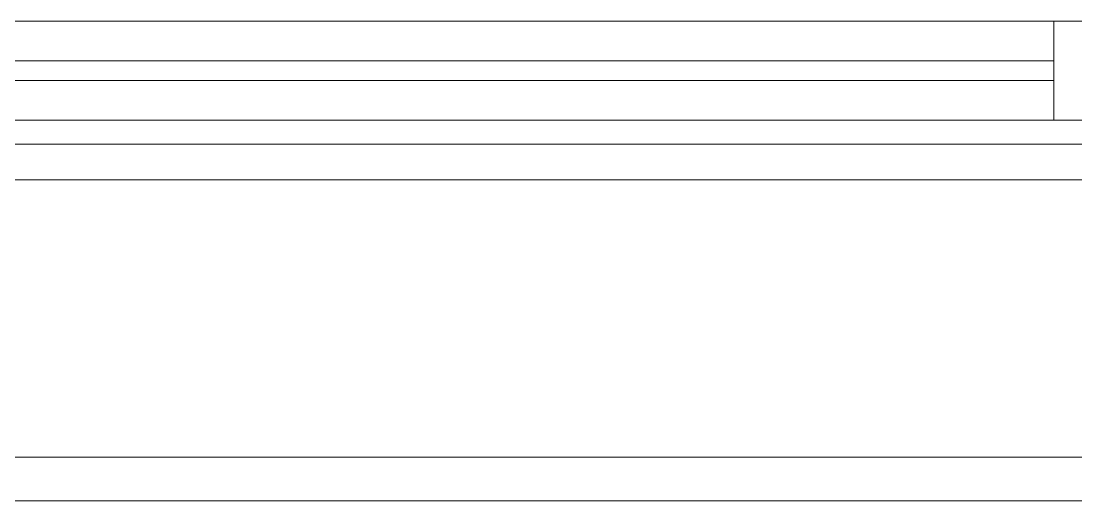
# Model space of a CAD drawing. Header units: millimetres. Extents: x -1178 to 415037, y -3506 to 42334.
# Drawn here: x 51231 to 51763, y -280 to -38 of the extents above; entities that cross this region are included whole.
import ezdxf

# ---------------------------------------------------------------- set-up
doc = ezdxf.new("R2010")
doc.units = ezdxf.units.MM
for name, color, linetype, lineweight in [('A-GLAZ', 7, 'Continuous', 9), ('A-GLAZ-1', 7, 'Continuous', 5), ('A-WALL', 7, 'Continuous', 5)]:
    doc.layers.add(name, color=color, linetype=linetype, lineweight=lineweight)

# ---------------------------------------------------------------- blocks, each defined once
blk = doc.blocks.new('120_Окно_СКБ_2Ст - 120_Окно_СКБ_2Ст 2100х2500 _мал створка справа_-V25-Объем проектирования 1 этажа')
at = {"layer": 'A-GLAZ'}
for p, q in [((150, -87), (-980, -87)), ((-930, -137), (-930, -87)), ((-1000, -137), (170, -137)), ((170, -137), (-1000, -137))]:
    blk.add_line(p, q, dxfattribs=at)
at = {"layer": 'A-GLAZ-1'}
for p, q in [((1050, -57), (-1050, -57)), ((-930, -107), (100, -107)), ((100, -117), (-930, -117))]:
    blk.add_line(p, q, dxfattribs=at)

msp = doc.modelspace()

# ---------------------------------------------------------------- linework, layer by layer
at = {"layer": 'A-WALL'}
for p, q in [((49791.54, -100), (51851.54, -100)), ((51871.54, -258), (49771.54, -258)), ((72280, -280), (-290, -280))]:
    msp.add_line(p, q, dxfattribs=at)

# ---------------------------------------------------------------- block references
at = {"layer": 'A-GLAZ', "color": 3, "rotation": 180}
msp.add_blockref('120_Окно_СКБ_2Ст - 120_Окно_СКБ_2Ст 2100х2500 _мал створка справа_-V25-Объем проектирования 1 этажа', (50821.54, -175), dxfattribs=at)

doc.saveas('drawing.dxf')
